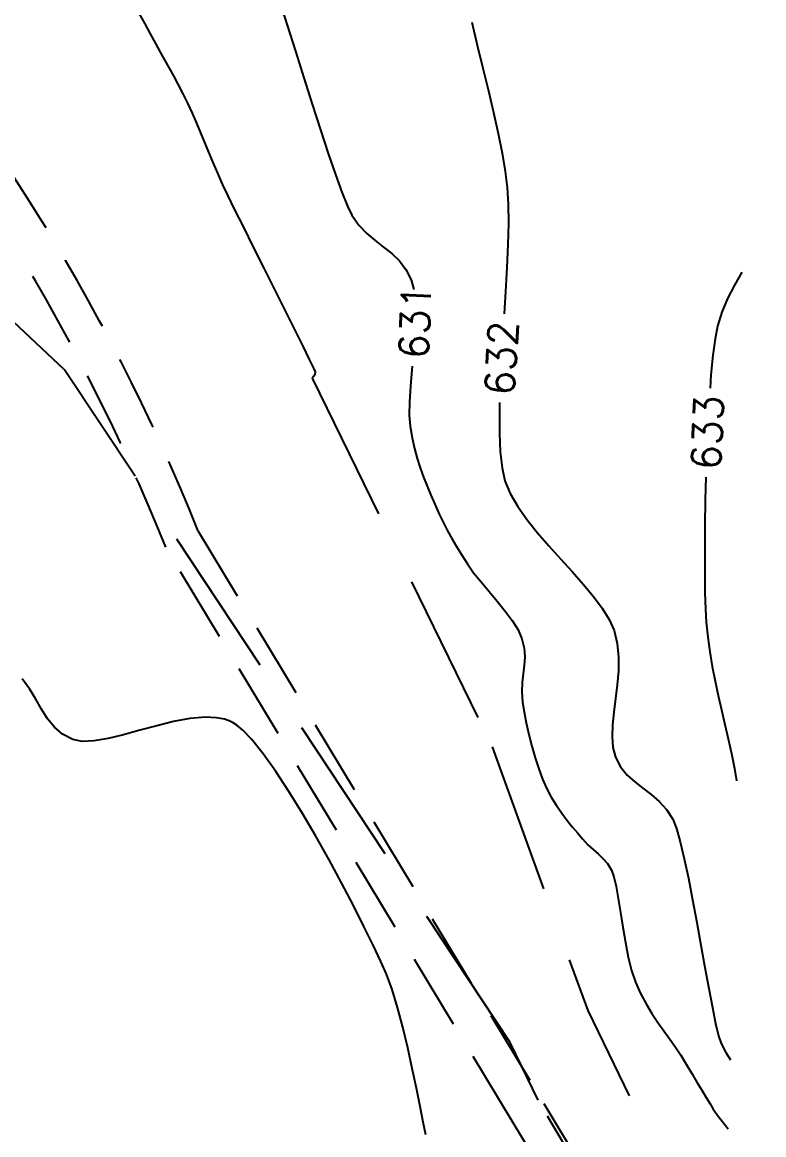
# Model space of a CAD drawing. Header units: feet. Extents: x 26064 to 27719, y 16802 to 28989.
# Drawn here: x 26937.8 to 26999.2, y 17366.2 to 17458.4 of the extents above; entities that cross this region are included whole.
import ezdxf

# ---------------------------------------------------------------- set-up
doc = ezdxf.new("R2010")
doc.units = ezdxf.units.FT
doc.header["$LTSCALE"] = 50
doc.header["$MEASUREMENT"] = 0
for name, pattern in [('HIDDEN', [0.375, 0.25, -0.125]), ('HIDDEN2', [0.1875, 0.125, -0.0625]), ('HIDN25', [0.0938, 0.0625, -0.0313])]:
    doc.linetypes.add(name, pattern=pattern)
for name, color, linetype in [('CONT-MJR', 160, 'HIDDEN'), ('CONT-MNR', 55, 'HIDN25'), ('DEMO-STORM SEWER', 13, 'HIDDEN2')]:
    doc.layers.add(name, color=color, linetype=linetype)
doc.styles.add('l60', font='simplex', dxfattribs={"height": 2.4})

msp = doc.modelspace()

# ---------------------------------------------------------------- linework, layer by layer
at = {"layer": 'CONT-MJR', "color": 7}
for p, q in [((26947.43845, 17459.12578, 630), (26947.92076, 17458.2279, 630)), ((26947.92076, 17458.2279, 630), (26948.35784, 17457.41463, 630)), ((26948.35784, 17457.41463, 630), (26948.79829, 17456.60534, 630)), ((26948.79829, 17456.60534, 630), (26949.20171, 17455.87929, 630)), ((26949.20171, 17455.87929, 630), (26949.57888, 17455.20795, 630)), ((26949.57888, 17455.20795, 630), (26949.94056, 17454.56284, 630)), ((26949.94056, 17454.56284, 630), (26950.29752, 17453.91545, 630)), ((26950.29752, 17453.91545, 630), (26950.66054, 17453.23729, 630)), ((26950.66054, 17453.23729, 630), (26951.04039, 17452.49985, 630)), ((26951.04039, 17452.49985, 630), (26951.44784, 17451.67463, 630)), ((26951.44784, 17451.67463, 630), (26951.84785, 17450.82055, 630)), ((26951.84785, 17450.82055, 630), (26952.20813, 17450.00377, 630)), ((26952.20813, 17450.00377, 630), (26952.54354, 17449.20668, 630)), ((26952.54354, 17449.20668, 630), (26952.86894, 17448.41165, 630)), ((26952.86894, 17448.41165, 630), (26953.1992, 17447.60105, 630)), ((26953.1992, 17447.60105, 630), (26953.5492, 17446.75727, 630)), ((26953.5492, 17446.75727, 630), (26953.93379, 17445.86267, 630)), ((26953.93379, 17445.86267, 630), (26954.36784, 17444.89963, 630)), ((26954.36784, 17444.89963, 630), (26954.77828, 17444.03682, 630)), ((26954.77828, 17444.03682, 630), (26955.36441, 17442.83759, 630)), ((26955.36441, 17442.83759, 630), (26956.08597, 17441.37951, 630)), ((26941.26449, 17429.58383, 630), (26928.83026, 17441.25449, 630)), ((26956.08597, 17441.37951, 630), (26956.90267, 17439.74013, 630)), ((26956.90267, 17439.74013, 630), (26957.77423, 17437.997, 630)), ((26957.77423, 17437.997, 630), (26958.66037, 17436.22767, 630)), ((26958.66037, 17436.22767, 630), (26959.52082, 17434.5097, 630)), ((26959.52082, 17434.5097, 630), (26960.31529, 17432.92064, 630)), ((26960.31529, 17432.92064, 630), (26961.0035, 17431.53805, 630)), ((26961.0035, 17431.53805, 630), (26961.54519, 17430.43948, 630)), ((26961.54519, 17430.43948, 630), (26961.90006, 17429.70249, 630)), ((26978.19036, 17373.86585, 630), (26941.26449, 17429.58383, 630)), ((26961.90006, 17429.70249, 630), (26962.02784, 17429.40463, 630)), ((26961.91532, 17429.03994, 630), (26961.78638, 17428.87579, 630)), ((26961.78638, 17428.87579, 630), (26976.68319, 17398.33659, 630)), ((26961.99949, 17429.21112, 630), (26961.91532, 17429.03994, 630)), ((26962.02784, 17429.40463, 630), (26961.99949, 17429.21112, 630)), ((26976.68319, 17398.33659, 630), (26984.59587, 17376.50117, 630)), ((26984.59587, 17376.50117, 630), (26988.02744, 17369.45226, 630)), ((26980.48641, 17369.07553, 630), (26978.19036, 17373.86585, 630)), ((26987.65053, 17357.02034, 630), (26980.48641, 17369.07553, 630))]:
    msp.add_line(p, q, dxfattribs=at)
at = {"layer": 'CONT-MNR', "color": 7, "extrusion": (0.953336, 0.301912, 0)}
msp.add_line((26959.06318, 17460.19789, 631), (26959.71706, 17458.13316, 631), dxfattribs=at)
at = {"layer": 'CONT-MNR', "color": 7}
for p, q in [((26959.71706, 17458.13316, 631), (26960.39948, 17455.96454, 631)), ((26974.99363, 17458.3647, 632), (26975.45296, 17456.46711, 632)), ((26975.45296, 17456.46711, 632), (26975.91719, 17454.56921, 632)), ((26960.39948, 17455.96454, 631), (26961.0952, 17453.75468, 631)), ((26961.0952, 17453.75468, 631), (26961.789, 17451.56626, 631)), ((26976.37082, 17452.69778, 632), (26976.79836, 17450.87959, 632)), ((26977.51322, 17447.51001, 632), (26977.76955, 17446.01216, 632)), ((26977.93784, 17444.67463, 632), (26978.01836, 17443.30464, 632)), ((26964.69564, 17443.13863, 631), (26965.05784, 17442.39463, 631)), ((26965.64551, 17441.5654, 631), (26966.30178, 17440.88034, 631)), ((26966.30178, 17440.88034, 631), (26966.99633, 17440.29019, 631)), ((26966.99633, 17440.29019, 631), (26967.69887, 17439.74572, 631)), ((26967.69887, 17439.74572, 631), (26968.3791, 17439.19767, 631)), ((26977.90444, 17438.05681, 632), (26977.79273, 17436.06184, 632)), ((26977.79273, 17436.06184, 632), (26977.67937, 17434.21908, 632)), ((26994.80423, 17429.15664, 633), (26994.72375, 17428.05855, 633)), ((26977.30721, 17426.85693, 632), (26977.28573, 17426.04789, 632)), ((26969.88784, 17424.89963, 631), (26970.05439, 17423.94793, 631)), ((26977.74784, 17420.39463, 632), (26978.19014, 17419.32468, 632)), ((26971.30242, 17419.95024, 631), (26971.61348, 17419.20477, 631)), ((26971.61348, 17419.20477, 631), (26971.93784, 17418.44463, 631)), ((26972.64774, 17416.89653, 631), (26972.99161, 17416.23296, 631)), ((26994.29681, 17416.68656, 633), (26994.28151, 17414.66108, 633)), ((26973.34778, 17415.59674, 631), (26973.73103, 17414.9531, 631)), ((26981.37303, 17414.98715, 632), (26982.34021, 17413.91475, 632)), ((26975.15117, 17412.77131, 631), (26975.76228, 17412.00168, 631)), ((26983.30318, 17412.85771, 632), (26984.22555, 17411.82133, 632)), ((26994.30774, 17411.1376, 633), (26994.34869, 17409.74676, 633)), ((26985.80292, 17409.83164, 632), (26986.38514, 17408.88891, 632)), ((26978.82966, 17408.03384, 631), (26979.15451, 17407.3013, 631)), ((26986.78117, 17407.98796, 632), (26987.04077, 17406.9064, 632)), ((26979.15451, 17407.3013, 631), (26979.33974, 17406.52253, 631)), ((26979.33974, 17406.52253, 631), (26979.38871, 17405.79366, 631)), ((26979.38871, 17405.79366, 631), (26979.34766, 17405.09075, 631)), ((26938.89693, 17402.28503, 631), (26938.38004, 17403.13937, 631)), ((26987.04325, 17403.48067, 632), (26986.90874, 17402.341, 632)), ((26986.90874, 17402.341, 632), (26986.7683, 17401.23376, 632)), ((26995.40537, 17402.60315, 633), (26995.67896, 17401.40903, 633)), ((26986.7683, 17401.23376, 632), (26986.65896, 17400.17772, 632)), ((26995.67896, 17401.40903, 633), (26995.95747, 17400.21148, 633)), ((26954.51206, 17400.63957, 631), (26953.87326, 17400.7631, 631)), ((26954.90345, 17400.50708, 631), (26954.51206, 17400.63957, 631)), ((26955.23234, 17400.34726, 631), (26955.08784, 17400.42463, 631)), ((26956.0305, 17399.72761, 631), (26955.53702, 17400.14468, 631)), ((26979.51483, 17400.3351, 631), (26979.72787, 17399.38202, 631)), ((26986.65896, 17400.17772, 632), (26986.61774, 17399.19166, 632)), ((26941.11809, 17399.39702, 631), (26940.44133, 17399.98471, 631)), ((26979.72787, 17399.38202, 631), (26979.97359, 17398.40893, 631)), ((26986.61774, 17399.19166, 632), (26986.68169, 17398.29437, 632)), ((26942.75266, 17398.78974, 631), (26941.95784, 17398.94463, 631)), ((26986.68169, 17398.29437, 632), (26986.88784, 17397.50463, 632)), ((26996.23244, 17399.00613, 633), (26996.49539, 17397.78863, 633)), ((26987.86358, 17396.01038, 632), (26988.48954, 17395.43719, 632)), ((26988.48954, 17395.43719, 632), (26989.16249, 17394.91454, 632)), ((26981.17784, 17394.92463, 631), (26981.57292, 17394.1709, 631)), ((26981.57292, 17394.1709, 631), (26982.00044, 17393.47846, 631)), ((26982.00044, 17393.47846, 631), (26982.44763, 17392.84113, 631)), ((26982.44763, 17392.84113, 631), (26982.90173, 17392.25275, 631)), ((26991.12509, 17393.15913, 632), (26991.64784, 17392.34796, 632)), ((26984.17784, 17390.71963, 631), (26984.61735, 17390.23497, 631)), ((26984.61735, 17390.23497, 631), (26985.04871, 17389.83534, 631)), ((26985.46518, 17389.47345, 631), (26985.86001, 17389.10201, 631)), ((26985.86001, 17389.10201, 631), (26986.22648, 17388.67372, 631)), ((26992.59619, 17389.08371, 632), (26992.93759, 17387.46077, 632)), ((26986.22648, 17388.67372, 631), (26986.55784, 17388.1413, 631)), ((26986.941, 17386.7841, 631), (26987.12084, 17385.77661, 631)), ((26993.28368, 17385.68114, 632), (26993.62967, 17383.81123, 632)), ((26966.07384, 17383.47314, 631), (26965.1941, 17385.21157, 631)), ((26987.3039, 17384.62875, 631), (26987.49848, 17383.39968, 631)), ((26987.71287, 17382.14857, 631), (26987.95536, 17380.93458, 631)), ((26993.9708, 17381.91748, 632), (26994.30228, 17380.06633, 632)), ((26988.23425, 17379.81687, 631), (26988.55784, 17378.85463, 631)), ((26994.30228, 17380.06633, 632), (26994.61934, 17378.3242, 632)), ((26989.43049, 17377.06647, 631), (26989.91395, 17376.27236, 631)), ((26989.91395, 17376.27236, 631), (26990.41201, 17375.52866, 631)), ((26994.9172, 17376.75754, 632), (26995.19109, 17375.43276, 632)), ((26990.41201, 17375.52866, 631), (26990.91205, 17374.82321, 631)), ((26995.19109, 17375.43276, 632), (26995.43623, 17374.41632, 632)), ((26991.86758, 17373.47837, 631), (26992.29784, 17372.81463, 631)), ((26970.72148, 17368.55938, 631), (26970.41833, 17370.0695, 631)), ((26994.99784, 17368.34963, 631), (26995.3274, 17367.87892, 631)), ((26995.3274, 17367.87892, 631), (26995.63095, 17367.48082, 631)), ((26995.92405, 17367.10591, 631), (26996.22226, 17366.70476, 631))]:
    msp.add_line(p, q, dxfattribs=at)
at = {"layer": 'CONT-MNR', "color": 7, "extrusion": (0.971856, 0.235575, 0)}
msp.add_line((26975.91719, 17454.56921, 632), (26976.37082, 17452.69778, 632), dxfattribs=at)
at = {"layer": 'CONT-MNR', "color": 7, "extrusion": (0.951999, 0.306102, 0)}
msp.add_line((26961.789, 17451.56626, 631), (26962.46562, 17449.46191, 631), dxfattribs=at)
at = {"layer": 'CONT-MNR', "color": 7, "extrusion": (0.976223, 0.21677, 0)}
msp.add_line((26976.79836, 17450.87959, 632), (26977.18432, 17449.14141, 632), dxfattribs=at)
at = {"layer": 'CONT-MNR', "color": 7, "extrusion": (0.949887, 0.312593, 0)}
msp.add_line((26962.46562, 17449.46191, 631), (26963.10983, 17447.50432, 631), dxfattribs=at)
at = {"layer": 'CONT-MNR', "color": 7, "extrusion": (0.980277, 0.197627, 0)}
msp.add_line((26977.18432, 17449.14141, 632), (26977.51322, 17447.51001, 632), dxfattribs=at)
at = {"layer": 'CONT-MNR', "color": 7, "extrusion": (0.946412, 0.322962, 0)}
msp.add_line((26963.10983, 17447.50432, 631), (26963.7064, 17445.75613, 631), dxfattribs=at)
at = {"layer": 'CONT-MNR', "color": 7, "extrusion": (0.940424, 0.340005, 0)}
msp.add_line((26963.7064, 17445.75613, 631), (26964.24008, 17444.28001, 631), dxfattribs=at)
at = {"layer": 'CONT-MNR', "color": 7, "extrusion": (0.992177, 0.124836, 0)}
msp.add_line((26977.76955, 17446.01216, 632), (26977.93784, 17444.67463, 632), dxfattribs=at)
at = {"layer": 'CONT-MNR', "color": 7, "extrusion": (0.928755, 0.370693, 0)}
msp.add_line((26964.24008, 17444.28001, 631), (26964.69564, 17443.13863, 631), dxfattribs=at)
at = {"layer": 'CONT-MNR', "color": 7, "extrusion": (0.99997, 0.007765, 0)}
msp.add_line((26978.01836, 17443.30464, 632), (26978.03068, 17441.71829, 632), dxfattribs=at)
at = {"layer": 'CONT-MNR', "color": 7, "extrusion": (0.815885, 0.578215, 0)}
msp.add_line((26965.05784, 17442.39463, 631), (26965.64551, 17441.5654, 631), dxfattribs=at)
at = {"layer": 'CONT-MNR', "color": 7, "extrusion": (0.99971, -0.024078, 0)}
msp.add_line((26978.03068, 17441.71829, 632), (26977.98823, 17439.95565, 632), dxfattribs=at)
at = {"layer": 'CONT-MNR', "color": 7, "extrusion": (0.999028, -0.044085, 0)}
msp.add_line((26977.98823, 17439.95565, 632), (26977.90444, 17438.05681, 632), dxfattribs=at)
at = {"layer": 'CONT-MNR', "color": 7, "extrusion": (0.691552, 0.722327, 0)}
msp.add_line((26968.3791, 17439.19767, 631), (26969.0067, 17438.59681, 631), dxfattribs=at)
at = {"layer": 'CONT-MNR', "color": 7, "extrusion": (0.790465, 0.612508, 0)}
msp.add_line((26969.0067, 17438.59681, 631), (26969.55139, 17437.89387, 631), dxfattribs=at)
at = {"layer": 'CONT-MNR', "color": 7, "extrusion": (0.892609, 0.450831, 0)}
msp.add_line((26969.55139, 17437.89387, 631), (26969.98284, 17437.03963, 631), dxfattribs=at)
at = {"layer": 'CONT-MNR', "color": 7, "extrusion": (0.969499, 0.245095, 0)}
msp.add_line((26969.98284, 17437.03963, 631), (26970.18769, 17436.22933, 631), dxfattribs=at)
at = {"layer": 'CONT-MNR', "color": 7, "extrusion": (0.866096, -0.499878, 0)}
msp.add_line((26997.36444, 17437.66271, 633), (26996.74343, 17436.58673, 633), dxfattribs=at)
at = {"layer": 'CONT-MNR', "color": 7, "extrusion": (0.889263, -0.457397, 0)}
msp.add_line((26996.74343, 17436.58673, 633), (26996.17871, 17435.48882, 633), dxfattribs=at)
at = {"layer": 'CONT-MNR', "color": 7, "extrusion": (0.920904, -0.38979, 0)}
msp.add_line((26996.17871, 17435.48882, 633), (26995.70021, 17434.35834, 633), dxfattribs=at)
at = {"layer": 'CONT-MNR', "color": 7, "extrusion": (0.955497, -0.295001, 0)}
msp.add_line((26995.70021, 17434.35834, 633), (26995.33784, 17433.18463, 633), dxfattribs=at)
at = {"layer": 'CONT-MNR', "color": 7, "extrusion": (0.981995, -0.188909, 0)}
msp.add_line((26995.33784, 17433.18463, 633), (26995.13848, 17432.14832, 633), dxfattribs=at)
at = {"layer": 'CONT-MNR', "color": 7, "extrusion": (0.991571, -0.129566, 0)}
msp.add_line((26995.13848, 17432.14832, 633), (26994.96071, 17430.7878, 633), dxfattribs=at)
at = {"layer": 'CONT-MNR', "color": 7, "extrusion": (0.99543, -0.095491, 0)}
msp.add_line((26994.96071, 17430.7878, 633), (26994.80423, 17429.15664, 633), dxfattribs=at)
at = {"layer": 'CONT-MNR', "color": 7, "extrusion": (0.996663, -0.08162, 0)}
msp.add_line((26970.02903, 17429.58785, 631), (26969.91623, 17428.21042, 631), dxfattribs=at)
at = {"layer": 'CONT-MNR', "color": 7, "extrusion": (0.996397, -0.084811, 0)}
msp.add_line((26970.05442, 17429.88609, 631), (26970.02903, 17429.58785, 631), dxfattribs=at)
at = {"layer": 'CONT-MNR', "color": 7, "extrusion": (0.998119, -0.061307, 0)}
msp.add_line((26969.91623, 17428.21042, 631), (26969.83788, 17426.93479, 631), dxfattribs=at)
at = {"layer": 'CONT-MNR', "color": 7, "extrusion": (0.99987, -0.016118, 0)}
msp.add_line((26969.83788, 17426.93479, 631), (26969.8198, 17425.81363, 631), dxfattribs=at)
at = {"layer": 'CONT-MNR', "color": 7, "extrusion": (0.999999, 0.001689, 0)}
msp.add_line((26977.28573, 17426.04789, 632), (26977.28866, 17424.31784, 632), dxfattribs=at)
at = {"layer": 'CONT-MNR', "color": 7, "extrusion": (0.997241, 0.074232, 0)}
msp.add_line((26969.8198, 17425.81363, 631), (26969.88784, 17424.89963, 631), dxfattribs=at)
at = {"layer": 'CONT-MNR', "color": 7, "extrusion": (0.999004, 0.044622, 0)}
msp.add_line((26977.28866, 17424.31784, 632), (26977.35769, 17422.77223, 632), dxfattribs=at)
at = {"layer": 'CONT-MNR', "color": 7, "extrusion": (0.975649, 0.219337, 0)}
msp.add_line((26970.05439, 17423.94793, 631), (26970.25274, 17423.06564, 631), dxfattribs=at)
at = {"layer": 'CONT-MNR', "color": 7, "extrusion": (0.964306, 0.264792, 0)}
msp.add_line((26970.25274, 17423.06564, 631), (26970.4798, 17422.23873, 631), dxfattribs=at)
at = {"layer": 'CONT-MNR', "color": 7, "extrusion": (0.951958, 0.306228, 0)}
msp.add_line((26970.4798, 17422.23873, 631), (26970.73249, 17421.45321, 631), dxfattribs=at)
at = {"layer": 'CONT-MNR', "color": 7, "extrusion": (0.993735, 0.111766, 0)}
msp.add_line((26977.35769, 17422.77223, 632), (26977.50628, 17421.45113, 632), dxfattribs=at)
at = {"layer": 'CONT-MNR', "color": 7, "extrusion": (0.939977, 0.341238, 0)}
msp.add_line((26970.73249, 17421.45321, 631), (26971.00773, 17420.69505, 631), dxfattribs=at)
at = {"layer": 'CONT-MNR', "color": 7, "extrusion": (0.974843, 0.222892, 0)}
msp.add_line((26977.50628, 17421.45113, 632), (26977.74784, 17420.39463, 632), dxfattribs=at)
at = {"layer": 'CONT-MNR', "color": 7, "extrusion": (0.929861, 0.36791, 0)}
msp.add_line((26971.00773, 17420.69505, 631), (26971.30242, 17419.95024, 631), dxfattribs=at)
at = {"layer": 'CONT-MNR', "color": 7, "extrusion": (0.999691, -0.024857, 0)}
msp.add_line((26994.37815, 17420.69521, 633), (26994.33144, 17418.81645, 633), dxfattribs=at)
at = {"layer": 'CONT-MNR', "color": 7, "extrusion": (0.867432, 0.497556, 0)}
msp.add_line((26978.19014, 17419.32468, 632), (26978.8102, 17418.24368, 632), dxfattribs=at)
at = {"layer": 'CONT-MNR', "color": 7, "extrusion": (0.999868, -0.016253, 0)}
msp.add_line((26994.33144, 17418.81645, 633), (26994.29681, 17416.68656, 633), dxfattribs=at)
at = {"layer": 'CONT-MNR', "color": 7, "extrusion": (0.914623, 0.404308, 0)}
msp.add_line((26971.93784, 17418.44463, 631), (26972.30141, 17417.62217, 631), dxfattribs=at)
at = {"layer": 'CONT-MNR', "color": 7, "extrusion": (0.902479, 0.430734, 0)}
msp.add_line((26972.30141, 17417.62217, 631), (26972.64774, 17416.89653, 631), dxfattribs=at)
at = {"layer": 'CONT-MNR', "color": 7, "extrusion": (0.81899, 0.573809, 0)}
msp.add_line((26978.8102, 17418.24368, 632), (26979.57163, 17417.1569, 632), dxfattribs=at)
at = {"layer": 'CONT-MNR', "color": 7, "extrusion": (0.782064, 0.623198, 0)}
msp.add_line((26979.57163, 17417.1569, 632), (26980.43804, 17416.06962, 632), dxfattribs=at)
at = {"layer": 'CONT-MNR', "color": 7, "extrusion": (0.872573, 0.488484, 0)}
msp.add_line((26972.99161, 17416.23296, 631), (26973.34778, 17415.59674, 631), dxfattribs=at)
at = {"layer": 'CONT-MNR', "color": 7, "extrusion": (0.756781, 0.653669, 0)}
msp.add_line((26980.43804, 17416.06962, 632), (26981.37303, 17414.98715, 632), dxfattribs=at)
at = {"layer": 'CONT-MNR', "color": 7, "extrusion": (0.849954, 0.526856, 0)}
msp.add_line((26973.73103, 17414.9531, 631), (26974.15613, 17414.26731, 631), dxfattribs=at)
at = {"layer": 'CONT-MNR', "color": 7, "extrusion": (0.84548, 0.534007, 0)}
msp.add_line((26974.15613, 17414.26731, 631), (26974.63784, 17413.50463, 631), dxfattribs=at)
at = {"layer": 'CONT-MNR', "color": 7, "extrusion": (0.739232, 0.67345, 0)}
msp.add_line((26982.34021, 17413.91475, 632), (26983.30318, 17412.85771, 632), dxfattribs=at)
at = {"layer": 'CONT-MNR', "color": 7, "extrusion": (0.999998, 0.002, 0)}
msp.add_line((26994.28151, 17414.66108, 633), (26994.28525, 17412.79356, 633), dxfattribs=at)
at = {"layer": 'CONT-MNR', "color": 7, "extrusion": (0.819231, 0.573463, 0)}
msp.add_line((26974.63784, 17413.50463, 631), (26975.15117, 17412.77131, 631), dxfattribs=at)
at = {"layer": 'CONT-MNR', "color": 7, "extrusion": (0.999908, 0.013579, 0)}
msp.add_line((26994.28525, 17412.79356, 633), (26994.30774, 17411.1376, 633), dxfattribs=at)
at = {"layer": 'CONT-MNR', "color": 7, "extrusion": (0.765447, 0.643499, 0)}
msp.add_line((26975.76228, 17412.00168, 631), (26976.4296, 17411.20789, 631), dxfattribs=at)
at = {"layer": 'CONT-MNR', "color": 7, "extrusion": (0.763327, 0.646012, 0)}
msp.add_line((26976.4296, 17411.20789, 631), (26977.11158, 17410.40208, 631), dxfattribs=at)
at = {"layer": 'CONT-MNR', "color": 7, "extrusion": (0.766975, 0.641678, 0)}
msp.add_line((26984.22555, 17411.82133, 632), (26985.07093, 17410.81088, 632), dxfattribs=at)
at = {"layer": 'CONT-MNR', "color": 7, "extrusion": (0.775921, 0.630831, 0)}
msp.add_line((26977.11158, 17410.40208, 631), (26977.76662, 17409.59637, 631), dxfattribs=at)
at = {"layer": 'CONT-MNR', "color": 7, "extrusion": (0.800954, 0.598725, 0)}
msp.add_line((26985.07093, 17410.81088, 632), (26985.80292, 17409.83164, 632), dxfattribs=at)
at = {"layer": 'CONT-MNR', "color": 7, "extrusion": (0.804136, 0.594445, 0)}
msp.add_line((26977.76662, 17409.59637, 631), (26978.35317, 17408.80291, 631), dxfattribs=at)
at = {"layer": 'CONT-MNR', "color": 7, "extrusion": (0.998482, 0.055083, 0)}
msp.add_line((26994.34869, 17409.74676, 633), (26994.40784, 17408.67463, 633), dxfattribs=at)
at = {"layer": 'CONT-MNR', "color": 7, "extrusion": (0.850071, 0.526669, 0)}
msp.add_line((26978.35317, 17408.80291, 631), (26978.82966, 17408.03384, 631), dxfattribs=at)
at = {"layer": 'CONT-MNR', "color": 7, "extrusion": (0.915457, 0.402417, 0)}
msp.add_line((26986.38514, 17408.88891, 632), (26986.78117, 17407.98796, 632), dxfattribs=at)
at = {"layer": 'CONT-MNR', "color": 7, "extrusion": (0.995222, 0.097637, 0)}
msp.add_line((26994.40784, 17408.67463, 633), (26994.52971, 17407.43236, 633), dxfattribs=at)
at = {"layer": 'CONT-MNR', "color": 7, "extrusion": (0.990583, 0.136911, 0)}
msp.add_line((26994.52971, 17407.43236, 633), (26994.69888, 17406.20843, 633), dxfattribs=at)
at = {"layer": 'CONT-MNR', "color": 7, "extrusion": (0.995624, 0.093449, 0)}
msp.add_line((26987.04077, 17406.9064, 632), (26987.14629, 17405.78215, 632), dxfattribs=at)
at = {"layer": 'CONT-MNR', "color": 7, "extrusion": (0.99995, -0.010033, 0)}
msp.add_line((26987.14629, 17405.78215, 632), (26987.13477, 17404.63398, 632), dxfattribs=at)
at = {"layer": 'CONT-MNR', "color": 7, "extrusion": (0.985546, 0.169407, 0)}
msp.add_line((26994.69888, 17406.20843, 633), (26994.90685, 17404.99849, 633), dxfattribs=at)
at = {"layer": 'CONT-MNR', "color": 7, "extrusion": (0.992753, -0.120172, 0)}
msp.add_line((26979.34766, 17405.09075, 631), (26979.26282, 17404.38984, 631), dxfattribs=at)
at = {"layer": 'CONT-MNR', "color": 7, "extrusion": (0.980853, 0.194749, 0)}
msp.add_line((26994.90685, 17404.99849, 633), (26995.14518, 17403.79818, 633), dxfattribs=at)
at = {"layer": 'CONT-MNR', "color": 7, "extrusion": (0.817736, 0.575594, 0)}
msp.add_line((26938.38004, 17403.13937, 631), (26937.78008, 17403.99172, 631), dxfattribs=at)
at = {"layer": 'CONT-MNR', "color": 7, "extrusion": (0.993565, -0.113267, 0)}
msp.add_line((26979.26282, 17404.38984, 631), (26979.18041, 17403.66698, 631), dxfattribs=at)
at = {"layer": 'CONT-MNR', "color": 7, "extrusion": (0.996866, -0.079113, 0)}
msp.add_line((26987.13477, 17404.63398, 632), (26987.04325, 17403.48067, 632), dxfattribs=at)
at = {"layer": 'CONT-MNR', "color": 7, "extrusion": (0.977108, 0.212744, 0)}
msp.add_line((26995.14518, 17403.79818, 633), (26995.40537, 17402.60315, 633), dxfattribs=at)
at = {"layer": 'CONT-MNR', "color": 7, "extrusion": (0.999039, -0.043841, 0)}
msp.add_line((26979.18041, 17403.66698, 631), (26979.14667, 17402.89823, 631), dxfattribs=at)
at = {"layer": 'CONT-MNR', "color": 7, "extrusion": (0.997351, 0.072746, 0)}
msp.add_line((26979.14667, 17402.89823, 631), (26979.20784, 17402.05963, 631), dxfattribs=at)
at = {"layer": 'CONT-MNR', "color": 7, "extrusion": (0.863989, 0.50351, 0)}
msp.add_line((26939.37997, 17401.45617, 631), (26938.89693, 17402.28503, 631), dxfattribs=at)
at = {"layer": 'CONT-MNR', "color": 7, "extrusion": (0.987367, 0.158447, 0)}
msp.add_line((26979.20784, 17402.05963, 631), (26979.33973, 17401.23777, 631), dxfattribs=at)
at = {"layer": 'CONT-MNR', "color": 7, "extrusion": (0.841383, 0.54044, 0)}
msp.add_line((26939.87836, 17400.68025, 631), (26939.37997, 17401.45617, 631), dxfattribs=at)
at = {"layer": 'CONT-MNR', "color": 7, "extrusion": (0.981701, 0.190429, 0)}
msp.add_line((26979.33973, 17401.23777, 631), (26979.51483, 17400.3351, 631), dxfattribs=at)
at = {"layer": 'CONT-MNR', "color": 7, "extrusion": (0.777292, 0.62914, 0)}
msp.add_line((26940.44133, 17399.98471, 631), (26939.87836, 17400.68025, 631), dxfattribs=at)
at = {"layer": 'CONT-MNR', "color": 7, "extrusion": (0.262024, -0.965061, 0)}
msp.add_line((26948.91867, 17400.10156, 631), (26947.52594, 17399.72342, 631), dxfattribs=at)
at = {"layer": 'CONT-MNR', "color": 7, "extrusion": (0.236211, -0.971702, 0)}
msp.add_line((26950.31152, 17400.44015, 631), (26948.91867, 17400.10156, 631), dxfattribs=at)
at = {"layer": 'CONT-MNR', "color": 7, "extrusion": (-0.181902, 0.983317, 0)}
msp.add_line((26951.66469, 17400.69047, 631), (26950.31152, 17400.44015, 631), dxfattribs=at)
at = {"layer": 'CONT-MNR', "color": 7, "extrusion": (0.088631, -0.996064, 0)}
msp.add_line((26952.93834, 17400.80381, 631), (26951.66469, 17400.69047, 631), dxfattribs=at)
at = {"layer": 'CONT-MNR', "color": 7, "extrusion": (-0.043498, -0.999054, 0)}
msp.add_line((26953.87326, 17400.7631, 631), (26952.93834, 17400.80381, 631), dxfattribs=at)
at = {"layer": 'CONT-MNR', "color": 7, "extrusion": (0.408209, 0.912889, 0)}
msp.add_line((26955.08784, 17400.42463, 631), (26954.90345, 17400.50708, 631), dxfattribs=at)
at = {"layer": 'CONT-MNR', "color": 7, "extrusion": (-0.553674, -0.832734, 0)}
msp.add_line((26955.53702, 17400.14468, 631), (26955.23234, 17400.34726, 631), dxfattribs=at)
at = {"layer": 'CONT-MNR', "color": 7, "extrusion": (0.974953, 0.222409, 0)}
msp.add_line((26995.95747, 17400.21148, 633), (26996.23244, 17399.00613, 633), dxfattribs=at)
at = {"layer": 'CONT-MNR', "color": 7, "extrusion": (0.474274, 0.880377, 0)}
msp.add_line((26941.95784, 17398.94463, 631), (26941.11809, 17399.39702, 631), dxfattribs=at)
at = {"layer": 'CONT-MNR', "color": 7, "extrusion": (0.237382, -0.971416, 0)}
msp.add_line((26946.17315, 17399.35445, 631), (26944.90013, 17399.04337, 631), dxfattribs=at)
at = {"layer": 'CONT-MNR', "color": 7, "extrusion": (0.263138, -0.964758, 0)}
msp.add_line((26947.52594, 17399.72342, 631), (26946.17315, 17399.35445, 631), dxfattribs=at)
at = {"layer": 'CONT-MNR', "color": 7, "extrusion": (0.721957, 0.691938, 0)}
msp.add_line((26956.74881, 17398.97813, 631), (26956.0305, 17399.72761, 631), dxfattribs=at)
at = {"layer": 'CONT-MNR', "color": 7, "extrusion": (0.049387, -0.99878, 0)}
msp.add_line((26943.74669, 17398.83889, 631), (26942.75266, 17398.78974, 631), dxfattribs=at)
at = {"layer": 'CONT-MNR', "color": 7, "extrusion": (0.174555, -0.984647, 0)}
msp.add_line((26944.90013, 17399.04337, 631), (26943.74669, 17398.83889, 631), dxfattribs=at)
at = {"layer": 'CONT-MNR', "color": 7, "extrusion": (0.777419, 0.628983, 0)}
msp.add_line((26957.72716, 17397.76891, 631), (26956.74881, 17398.97813, 631), dxfattribs=at)
at = {"layer": 'CONT-MNR', "color": 7, "extrusion": (0.962031, 0.272939, 0)}
msp.add_line((26979.97359, 17398.40893, 631), (26980.24671, 17397.44625, 631), dxfattribs=at)
at = {"layer": 'CONT-MNR', "color": 7, "extrusion": (0.813214, 0.581965, 0)}
msp.add_line((26958.77348, 17396.30682, 631), (26957.72716, 17397.76891, 631), dxfattribs=at)
at = {"layer": 'CONT-MNR', "color": 7, "extrusion": (0.952346, 0.30502, 0)}
msp.add_line((26980.24671, 17397.44625, 631), (26980.54197, 17396.52437, 631), dxfattribs=at)
at = {"layer": 'CONT-MNR', "color": 7, "extrusion": (0.885707, 0.464245, 0)}
msp.add_line((26986.88784, 17397.50463, 632), (26987.31841, 17396.68317, 632), dxfattribs=at)
at = {"layer": 'CONT-MNR', "color": 7, "extrusion": (0.98124, 0.19279, 0)}
msp.add_line((26996.49539, 17397.78863, 633), (26996.73784, 17396.55463, 633), dxfattribs=at)
at = {"layer": 'CONT-MNR', "color": 7, "extrusion": (0.938798, 0.344467, 0)}
msp.add_line((26980.54197, 17396.52437, 631), (26980.85411, 17395.67369, 631), dxfattribs=at)
at = {"layer": 'CONT-MNR', "color": 7, "extrusion": (0.776944, 0.629569, 0)}
msp.add_line((26987.31841, 17396.68317, 632), (26987.86358, 17396.01038, 632), dxfattribs=at)
at = {"layer": 'CONT-MNR', "color": 7, "extrusion": (0.986331, 0.164775, 0)}
msp.add_line((26996.73784, 17396.55463, 633), (26996.91075, 17395.51959, 633), dxfattribs=at)
at = {"layer": 'CONT-MNR', "color": 7, "extrusion": (0.835833, 0.548984, 0)}
msp.add_line((26959.86484, 17394.64522, 631), (26958.77348, 17396.30682, 631), dxfattribs=at)
at = {"layer": 'CONT-MNR', "color": 7, "extrusion": (0.91794, 0.39672, 0)}
msp.add_line((26980.85411, 17395.67369, 631), (26981.17784, 17394.92463, 631), dxfattribs=at)
at = {"layer": 'CONT-MNR', "color": 7, "extrusion": (0.851454, 0.52443, 0)}
msp.add_line((26960.97829, 17392.83744, 631), (26959.86484, 17394.64522, 631), dxfattribs=at)
at = {"layer": 'CONT-MNR', "color": 7, "extrusion": (0.604891, 0.796308, 0)}
msp.add_line((26989.16249, 17394.91454, 632), (26989.8486, 17394.39335, 632), dxfattribs=at)
at = {"layer": 'CONT-MNR', "color": 7, "extrusion": (-0.649722, -0.760172, 0)}
msp.add_line((26989.8486, 17394.39335, 632), (26990.51408, 17393.82457, 632), dxfattribs=at)
at = {"layer": 'CONT-MNR', "color": 7, "extrusion": (0.736587, 0.676343, 0)}
msp.add_line((26990.51408, 17393.82457, 632), (26991.12509, 17393.15913, 632), dxfattribs=at)
at = {"layer": 'CONT-MNR', "color": 7, "extrusion": (0.863004, 0.505196, 0)}
msp.add_line((26962.09088, 17390.93685, 631), (26960.97829, 17392.83744, 631), dxfattribs=at)
at = {"layer": 'CONT-MNR', "color": 7, "extrusion": (0.772674, 0.634803, 0)}
msp.add_line((26982.90173, 17392.25275, 631), (26983.34997, 17391.70715, 631), dxfattribs=at)
at = {"layer": 'CONT-MNR', "color": 7, "extrusion": (0.929745, 0.368204, 0)}
msp.add_line((26991.64784, 17392.34796, 632), (26991.94653, 17391.59374, 632), dxfattribs=at)
at = {"layer": 'CONT-MNR', "color": 7, "extrusion": (0.872054, 0.489409, 0)}
msp.add_line((26963.17968, 17388.99677, 631), (26962.09088, 17390.93685, 631), dxfattribs=at)
at = {"layer": 'CONT-MNR', "color": 7, "extrusion": (0.764165, 0.645021, 0)}
msp.add_line((26983.34997, 17391.70715, 631), (26983.7796, 17391.19817, 631), dxfattribs=at)
at = {"layer": 'CONT-MNR', "color": 7, "extrusion": (0.768647, 0.639674, 0)}
msp.add_line((26983.7796, 17391.19817, 631), (26984.17784, 17390.71963, 631), dxfattribs=at)
at = {"layer": 'CONT-MNR', "color": 7, "extrusion": (0.96141, 0.275121, 0)}
msp.add_line((26991.94653, 17391.59374, 632), (26992.26424, 17390.48351, 632), dxfattribs=at)
at = {"layer": 'CONT-MNR', "color": 7, "extrusion": (0.973016, 0.230738, 0)}
msp.add_line((26992.26424, 17390.48351, 632), (26992.59619, 17389.08371, 632), dxfattribs=at)
at = {"layer": 'CONT-MNR', "color": 7, "extrusion": (0.879542, 0.475822, 0)}
msp.add_line((26964.22173, 17387.07057, 631), (26963.17968, 17388.99677, 631), dxfattribs=at)
at = {"layer": 'CONT-MNR', "color": 7, "extrusion": (0.655918, 0.754832, 0)}
msp.add_line((26985.04871, 17389.83534, 631), (26985.46518, 17389.47345, 631), dxfattribs=at)
at = {"layer": 'CONT-MNR', "color": 7, "extrusion": (0.940595, 0.339531, 0)}
msp.add_line((26986.55784, 17388.1413, 631), (26986.7561, 17387.59205, 631), dxfattribs=at)
at = {"layer": 'CONT-MNR', "color": 7, "extrusion": (0.974799, 0.223086, 0)}
msp.add_line((26986.7561, 17387.59205, 631), (26986.941, 17386.7841, 631), dxfattribs=at)
at = {"layer": 'CONT-MNR', "color": 7, "extrusion": (0.981611, 0.190895, 0)}
msp.add_line((26992.93759, 17387.46077, 632), (26993.28368, 17385.68114, 632), dxfattribs=at)
at = {"layer": 'CONT-MNR', "color": 7, "extrusion": (0.886104, 0.463487, 0)}
msp.add_line((26965.1941, 17385.21157, 631), (26964.22173, 17387.07057, 631), dxfattribs=at)
at = {"layer": 'CONT-MNR', "color": 7, "extrusion": (0.987521, 0.157488, 0)}
msp.add_line((26987.12084, 17385.77661, 631), (26987.3039, 17384.62875, 631), dxfattribs=at)
at = {"layer": 'CONT-MNR', "color": 7, "extrusion": (0.898547, 0.438878, 0)}
msp.add_line((26966.83801, 17381.9086, 631), (26966.07384, 17383.47314, 631), dxfattribs=at)
at = {"layer": 'CONT-MNR', "color": 7, "extrusion": (0.98416, 0.17728, 0)}
msp.add_line((26993.62967, 17383.81123, 632), (26993.9708, 17381.91748, 632), dxfattribs=at)
at = {"layer": 'CONT-MNR', "color": 7, "extrusion": (0.985634, 0.168897, 0)}
msp.add_line((26987.49848, 17383.39968, 631), (26987.71287, 17382.14857, 631), dxfattribs=at)
at = {"layer": 'CONT-MNR', "color": 7, "extrusion": (0.905772, 0.423765, 0)}
msp.add_line((26967.46365, 17380.57132, 631), (26966.83801, 17381.9086, 631), dxfattribs=at)
at = {"layer": 'CONT-MNR', "color": 7, "extrusion": (0.970251, 0.242101, 0)}
msp.add_line((26987.95536, 17380.93458, 631), (26988.23425, 17379.81687, 631), dxfattribs=at)
at = {"layer": 'CONT-MNR', "color": 7, "extrusion": (0.915557, 0.402188, 0)}
msp.add_line((26967.92784, 17379.51463, 631), (26967.46365, 17380.57132, 631), dxfattribs=at)
at = {"layer": 'CONT-MNR', "color": 7, "extrusion": (0.937726, 0.347375, 0)}
msp.add_line((26968.3995, 17378.2414, 631), (26967.92784, 17379.51463, 631), dxfattribs=at)
at = {"layer": 'CONT-MNR', "color": 7, "extrusion": (0.912927, 0.408123, 0)}
msp.add_line((26988.55784, 17378.85463, 631), (26988.97425, 17377.92317, 631), dxfattribs=at)
at = {"layer": 'CONT-MNR', "color": 7, "extrusion": (0.956138, 0.292915, 0)}
msp.add_line((26968.85476, 17376.75533, 631), (26968.3995, 17378.2414, 631), dxfattribs=at)
at = {"layer": 'CONT-MNR', "color": 7, "extrusion": (0.882637, 0.470056, 0)}
msp.add_line((26988.97425, 17377.92317, 631), (26989.43049, 17377.06647, 631), dxfattribs=at)
at = {"layer": 'CONT-MNR', "color": 7, "extrusion": (0.982402, 0.186779, 0)}
msp.add_line((26994.61934, 17378.3242, 632), (26994.9172, 17376.75754, 632), dxfattribs=at)
at = {"layer": 'CONT-MNR', "color": 7, "extrusion": (0.966289, 0.257461, 0)}
msp.add_line((26969.28895, 17375.12576, 631), (26968.85476, 17376.75533, 631), dxfattribs=at)
at = {"layer": 'CONT-MNR', "color": 7, "extrusion": (0.972446, 0.233128, 0)}
msp.add_line((26969.69739, 17373.42203, 631), (26969.28895, 17375.12576, 631), dxfattribs=at)
at = {"layer": 'CONT-MNR', "color": 7, "extrusion": (0.811394, 0.584499, 0)}
msp.add_line((26990.91205, 17374.82321, 631), (26991.40144, 17374.14384, 631), dxfattribs=at)
at = {"layer": 'CONT-MNR', "color": 7, "extrusion": (0.949693, 0.313182, 0)}
msp.add_line((26995.43623, 17374.41632, 632), (26995.64784, 17373.77463, 632), dxfattribs=at)
at = {"layer": 'CONT-MNR', "color": 7, "extrusion": (0.976387, 0.216028, 0)}
msp.add_line((26970.07541, 17371.7135, 631), (26969.69739, 17373.42203, 631), dxfattribs=at)
at = {"layer": 'CONT-MNR', "color": 7, "extrusion": (0.819054, 0.573717, 0)}
msp.add_line((26991.40144, 17374.14384, 631), (26991.86758, 17373.47837, 631), dxfattribs=at)
at = {"layer": 'CONT-MNR', "color": 7, "extrusion": (0.889385, 0.457159, 0)}
msp.add_line((26995.64784, 17373.77463, 632), (26996.024, 17373.04282, 632), dxfattribs=at)
at = {"layer": 'CONT-MNR', "color": 7, "extrusion": (0.855057, 0.518535, 0)}
msp.add_line((26992.29784, 17372.81463, 631), (26992.75966, 17372.0531, 631), dxfattribs=at)
at = {"layer": 'CONT-MNR', "color": 7, "extrusion": (0.83546, 0.549551, 0)}
msp.add_line((26996.024, 17373.04282, 632), (26996.43099, 17372.42409, 632), dxfattribs=at)
at = {"layer": 'CONT-MNR', "color": 7, "extrusion": (0.97893, 0.204194, 0)}
msp.add_line((26970.41833, 17370.0695, 631), (26970.07541, 17371.7135, 631), dxfattribs=at)
at = {"layer": 'CONT-MNR', "color": 7, "extrusion": (0.858136, 0.513422, 0)}
msp.add_line((26992.75966, 17372.0531, 631), (26993.20766, 17371.3043, 631), dxfattribs=at)
at = {"layer": 'CONT-MNR', "color": 7, "extrusion": (0.85966, 0.510866, 0)}
msp.add_line((26993.20766, 17371.3043, 631), (26993.63492, 17370.58533, 631), dxfattribs=at)
at = {"layer": 'CONT-MNR', "color": 7, "extrusion": (0.859545, 0.511061, 0)}
msp.add_line((26993.63492, 17370.58533, 631), (26994.0345, 17369.91329, 631), dxfattribs=at)
at = {"layer": 'CONT-MNR', "color": 7, "extrusion": (0.857399, 0.514652, 0)}
msp.add_line((26994.0345, 17369.91329, 631), (26994.39946, 17369.30526, 631), dxfattribs=at)
at = {"layer": 'CONT-MNR', "color": 7, "extrusion": (0.852259, 0.52312, 0)}
msp.add_line((26994.39946, 17369.30526, 631), (26994.72289, 17368.77834, 631), dxfattribs=at)
at = {"layer": 'CONT-MNR', "color": 7, "extrusion": (0.841761, 0.539851, 0)}
msp.add_line((26994.72289, 17368.77834, 631), (26994.99784, 17368.34963, 631), dxfattribs=at)
at = {"layer": 'CONT-MNR', "color": 7, "extrusion": (0.980965, 0.194183, 0)}
msp.add_line((26970.98018, 17367.25248, 631), (26970.72148, 17368.55938, 631), dxfattribs=at)
at = {"layer": 'CONT-MNR', "color": 7, "extrusion": (0.980083, 0.198588, 0)}
msp.add_line((26971.18975, 17366.21817, 631), (26970.98018, 17367.25248, 631), dxfattribs=at)
at = {"layer": 'CONT-MNR', "color": 7, "extrusion": (0.787825, 0.615899, 0)}
msp.add_line((26995.63095, 17367.48082, 631), (26995.92405, 17367.10591, 631), dxfattribs=at)
at = {"layer": 'DEMO-STORM SEWER', "color": 7}
for p, q in [((26952.34998, 17416.22019), (26980.97222, 17368.80282)), ((26978.34098, 17367.35666), (26949.65587, 17414.87819)), ((26980.97222, 17368.80282), (27006.8832, 17325.87707)), ((27004.51056, 17324.0025), (26978.34098, 17367.35666))]:
    msp.add_line(p, q, dxfattribs=at)
for radius, start in [(169, 21.8829681), (166, 21.7997265)]:
    msp.add_arc((26795.52693, 17353.23187), radius, start, 63.3473597, dxfattribs=at)

# ---------------------------------------------------------------- texts
at = {"layer": 'CONT-MNR', "color": 7, "style": 'l60'}
for s, rotation, p in [('631', 87.4370672, (26971.36593, 17430.42798, 631)), ('632', 86.7827182, (26978.48535, 17427.39166, 632)), ('633', 87.4556798, (26995.57508, 17421.24261, 633))]:
    msp.add_text(s, height=2.4, rotation=rotation, dxfattribs=at).set_placement(p)

doc.saveas('drawing.dxf')
